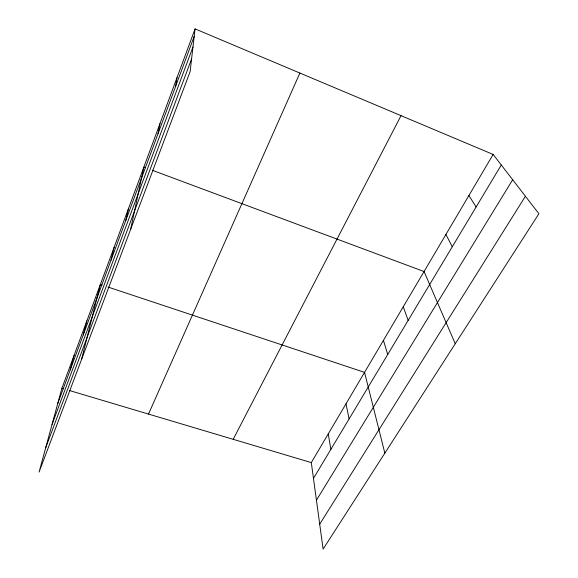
<?xml version="1.0" encoding="UTF-8"?>
<svg xmlns="http://www.w3.org/2000/svg" width="578" height="578" viewBox="0 0 578 578"><rect width="100%" height="100%" fill="white"/><g stroke="black" fill="none" stroke-linecap="round" stroke-linejoin="round"><path stroke-width="0.87" d="M195.068 28.9L190.111 71.643L39.094 472.045L61.897 388.272L195.068 28.9L493.135 154.449L538.906 213.737L323.102 549.1L311.311 462.595L493.135 154.449M175.589 86.462L177.013 77.618M158.054 133.641L159.969 123.62M130.621 229.379L143.85 167.121L145.54 167.75M125.845 220.29L128.583 208.318M111.027 260.165L114.104 247.391M81.491 359.632L100.348 284.506L102.046 285.07M83.225 334.958L86.888 320.841M70.169 370.072L74.085 355.383M57.764 403.444L194.201 36.392M52.042 424.476L192.973 46.962M45.713 447.74L191.593 58.891M148.495 414.079L299.895 73.052M233.187 439.316L401.031 115.651M313.464 478.396L501.278 164.99M316.433 500.201L512.664 179.751M319.706 524.188L525.416 196.26M61.897 388.272L63.616 388.784M69.635 390.576L311.311 462.595M107.992 287.042L364.552 372.362L384.847 453.145M152.289 170.264L424.05 271.53L455.247 343.744M468.903 195.516L476.12 206.975M445.905 234.495L452.278 246.755M403.256 306.774L408.162 320.378M383.445 340.348L387.708 354.502M345.976 403.841L349.105 418.927M328.253 433.883L330.869 449.352"/></g></svg>
